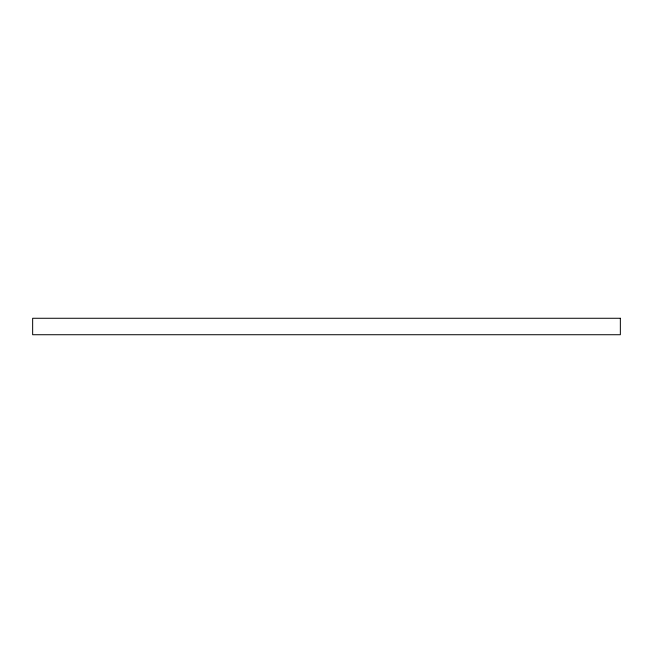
<?xml version="1.0" encoding="UTF-8"?>
<svg xmlns="http://www.w3.org/2000/svg" width="653" height="653" viewBox="0 0 653 653"><rect width="100%" height="100%" fill="white"/><g stroke="black" fill="none" stroke-linecap="round" stroke-linejoin="round"><path stroke-width="0.98" d="M620.35 318.272L32.65 318.272L32.65 334.728L620.35 334.728L620.35 318.272"/></g></svg>
